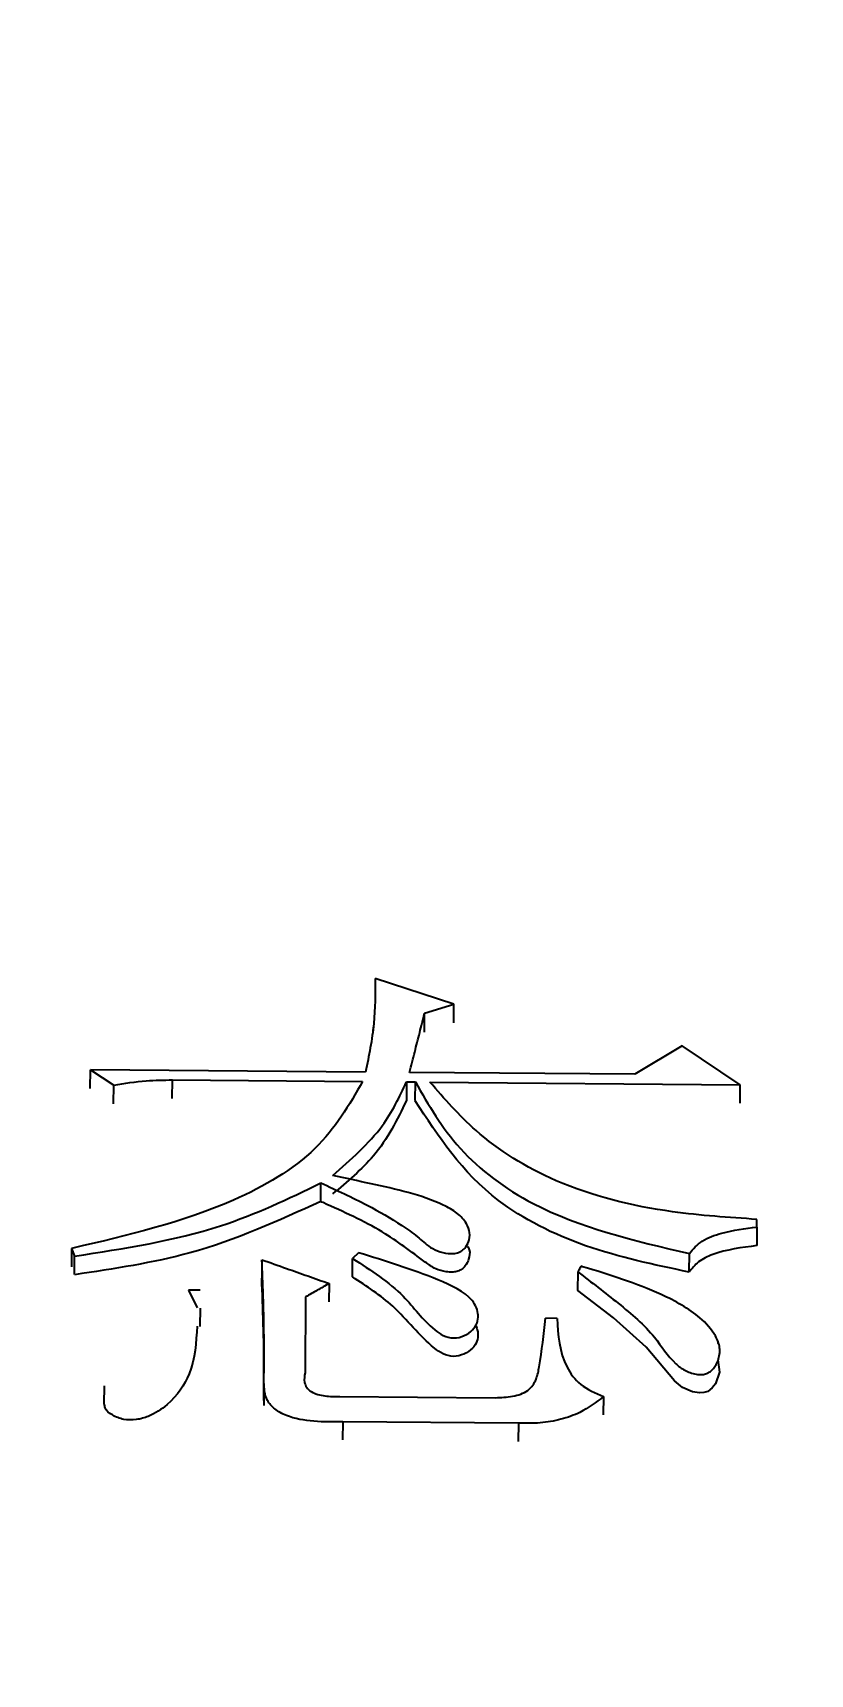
# Model space of a CAD drawing. Header units: millimetres. Extents: x 1726 to 4771, y 590 to 2743.
# Drawn here: x 2465.84 to 2468.71, y 2315.47 to 2321.54 of the extents above; entities that cross this region are included whole.
import ezdxf

# ---------------------------------------------------------------- set-up
doc = ezdxf.new("R2010")
doc.units = ezdxf.units.MM
doc.layers.add('AM_5', color=3, linetype='Continuous', lineweight=25)
doc.styles.add('SLDTEXTSTYLE1', font='txt.shx', dxfattribs={"width": 0.7, "bigfont": 'gbcbig.shx'})
doc.dimstyles.new('SLDDIMSTYLE12$0', dxfattribs={"dimtxt": 12, "dimasz": 10, "dimexe": 0, "dimexo": 0.0625, "dimgap": 0.875, "dimtad": 1, "dimdec": 1, "dimlfac": 1.8, "dimrnd": 1e-09, "dimzin": 12, "dimdsep": 46, "dimtxsty": 'SLDTEXTSTYLE1', "dimcen": 0.09, "dimdle": 8.16, "dimclrd": 3, "dimclre": 3, "dimadec": 0, "dimazin": 3, "dimtfac": 1, "dimtdec": 1, "dimtofl": 0, "dimtmove": 0, "dimatfit": 3, "dimfxl": 0, "dimfrac": 2, "dimtolj": 1, "dimlwd": 5, "dimlwe": 5, "dimarcsym": 0})

# ---------------------------------------------------------------- blocks, each defined once
blk = doc.blocks.new('*D50')
at = {"layer": 'AM_5', "color": 3, "lineweight": 5, "transparency": 16777216}
blk.add_line((2709.5179, 2483.6796), (2315.1182, 2483.6796), dxfattribs=at)
at = {"layer": 'AM_5', "color": 3, "linetype": 'Continuous', "lineweight": 5, "transparency": 16777216}
for p, q in [((2315.1182, 2473.6796), (2315.1182, 2159.8939)), ((2721.1936, 2149.8939), (2315.1182, 2149.8939))]:
    blk.add_line(p, q, dxfattribs=at)
at = {"layer": 'AM_5', "color": 3, "transparency": 16777216}
for points in [[(2313.4515, 2473.6796), (2316.7848, 2473.6796), (2315.1182, 2483.6796)], [(2313.4515, 2159.8939), (2316.7848, 2159.8939), (2315.1182, 2149.8939)]]:
    blk.add_solid(points, dxfattribs=at)
at = {"layer": 'Defpoints', "color": 0, "transparency": 16777216}
for p in [(2709.5804, 2483.6796), (2315.1182, 2149.8939), (2721.2561, 2149.8939)]:
    blk.add_point(p, dxfattribs=at)
at = {"layer": 'AM_5', "color": 0, "transparency": 16777216, "insert": (2300.5289, 2316.7867), "char_height": 12, "attachment_point": 5, "rotation": 90, "style": 'SLDTEXTSTYLE1'}
blk.add_mtext('\\A1;{\\H2.28571x;335}', dxfattribs=at)

msp = doc.modelspace()

# ---------------------------------------------------------------- linework, layer by layer
at = {"color": 7, "linetype": 'Continuous', "lineweight": 25}
for p, q in [((2467.3962, 2317.9478), (2467.1048, 2318.0417)), ((2467.2871, 2317.8443), (2467.2878, 2317.9135)), ((2467.2878, 2317.9135), (2467.3962, 2317.9478)), ((2467.3955, 2317.8786), (2467.3962, 2317.9478)), ((2467.098, 2317.862), (2467.0967, 2317.8478)), ((2468.2389, 2317.7928), (2468.0651, 2317.6883)), ((2468.4543, 2317.6497), (2468.2389, 2317.7928)), ((2466.0525, 2317.6361), (2466.0532, 2317.705)), ((2466.0532, 2317.705), (2466.1393, 2317.6477)), ((2467.07, 2317.6965), (2466.0532, 2317.705)), ((2468.0651, 2317.6883), (2467.2322, 2317.6952)), ((2466.1386, 2317.5789), (2466.1393, 2317.6477)), ((2466.3551, 2317.5983), (2466.3558, 2317.6671)), ((2466.3558, 2317.6671), (2467.0589, 2317.6613)), ((2467.2211, 2317.6599), (2467.2205, 2317.5911)), ((2467.2211, 2317.6599), (2467.2536, 2317.6596)), ((2467.2529, 2317.5908), (2467.2536, 2317.6596)), ((2467.3077, 2317.6592), (2468.4543, 2317.6497)), ((2468.4536, 2317.5809), (2468.4543, 2317.6497)), ((2466.9041, 2317.2178), (2466.9048, 2317.2864)), ((2468.5155, 2317.1232), (2468.5157, 2317.1518)), ((2468.5155, 2317.1232), (2468.5149, 2317.0552)), ((2465.9837, 2317.0443), (2465.983, 2316.9763)), ((2465.9837, 2317.0443), (2465.9943, 2317.0156)), ((2465.9936, 2316.9477), (2465.9943, 2317.0156)), ((2467.0437, 2317.0283), (2467.0219, 2317.007)), ((2468.2654, 2316.9574), (2468.2661, 2317.0253)), ((2466.6865, 2317.0027), (2466.6859, 2316.9348)), ((2467.8539, 2316.889), (2467.8546, 2316.9573)), ((2466.4152, 2316.8903), (2466.4477, 2316.8248)), ((2466.4586, 2316.89), (2466.4152, 2316.8903)), ((2466.9347, 2316.9147), (2466.9341, 2316.8469)), ((2466.459, 2316.756), (2466.4596, 2316.8238)), ((2466.8478, 2316.8652), (2466.8459, 2316.5849)), ((2467.4785, 2316.8265), (2467.4785, 2316.8275)), ((2467.4778, 2316.7594), (2467.4778, 2316.7632)), ((2467.7776, 2316.7858), (2467.7343, 2316.7861)), ((2468.372, 2316.6931), (2468.3721, 2316.7002)), ((2466.1034, 2316.536), (2466.1027, 2316.4687)), ((2466.6941, 2316.5312), (2466.6934, 2316.4635)), ((2466.6935, 2316.4829), (2466.6942, 2316.5502)), ((2466.9751, 2316.4974), (2467.5484, 2316.4926)), ((2467.9487, 2316.4965), (2467.948, 2316.4293)), ((2466.9852, 2316.4034), (2466.9846, 2316.3363)), ((2467.6343, 2316.398), (2466.9852, 2316.4034)), ((2467.6343, 2316.398), (2467.6336, 2316.3309))]:
    msp.add_line(p, q, dxfattribs=at)
at = {"color": 7, "linetype": 'Continuous', "lineweight": 25, "flags": 128}
for points in [[(2467.0212, 2316.9391), (2467.0215, 2316.9637), (2467.0217, 2316.9853), (2467.0219, 2317.007)], [(2468.3714, 2316.632), (2468.3771, 2316.5874), (2468.3624, 2316.5439), (2468.3507, 2316.5286), (2468.3337, 2316.5161), (2468.3192, 2316.5114), (2468.3034, 2316.5104), (2468.2776, 2316.5147), (2468.2408, 2316.5307), (2468.2113, 2316.555), (2468.1062, 2316.6796), (2467.9856, 2316.7873), (2467.8539, 2316.889), (2467.8539, 2316.889)]]:
    msp.add_lwpolyline(points, dxfattribs=at)
at = {"color": 7, "linetype": 'Continuous', "lineweight": 25}
for points, knots in [([(2467.1048, 2318.0417), (2467.1051, 2317.9864), (2467.1056, 2317.9011), (2467.0878, 2317.7861), (2467.0759, 2317.7264), (2467.07, 2317.6965)], [0, 0, 0, 0, 0.478837, 0.739221, 1, 1, 1, 1]), ([(2467.2322, 2317.6952), (2467.2386, 2317.7203), (2467.251, 2317.7692), (2467.2696, 2317.842), (2467.2817, 2317.8897), (2467.2878, 2317.9135)], [0, 0, 0, 0, 0.344184, 0.672092, 1, 1, 1, 1]), ([(2467.0589, 2317.6613), (2467.0086, 2317.5745), (2466.9063, 2317.3978), (2466.5234, 2317.1711), (2466.1899, 2317.0927), (2465.9837, 2317.0443)], [0, 0, 0, 0, 0.269245, 0.548175, 1, 1, 1, 1]), ([(2466.1393, 2317.6477), (2466.1791, 2317.6544), (2466.2503, 2317.6664), (2466.3235, 2317.6669), (2466.3558, 2317.6671)], [0, 0, 0, 0, 0.558835, 1, 1, 1, 1]), ([(2466.9483, 2317.3145), (2467.0154, 2317.3732), (2467.1346, 2317.4772), (2467.1949, 2317.6044), (2467.2211, 2317.6599)], [0, 0, 0, 0, 0.563817, 1, 1, 1, 1]), ([(2467.2536, 2317.6596), (2467.3022, 2317.575), (2467.4008, 2317.4036), (2467.7349, 2317.1509), (2468.063, 2317.0733), (2468.2661, 2317.0253)], [0, 0, 0, 0, 0.270771, 0.548729, 1, 1, 1, 1]), ([(2468.5157, 2317.1518), (2468.4115, 2317.1587), (2468.1554, 2317.1756), (2467.7799, 2317.2688), (2467.4833, 2317.4558), (2467.3609, 2317.5976), (2467.3077, 2317.6592)], [0, 0, 0, 0, 0.214752, 0.527903, 0.794745, 1, 1, 1, 1]), ([(2467.2205, 2317.5908), (2467.1861, 2317.5201), (2467.1241, 2317.3928), (2467.0019, 2317.2911), (2466.9476, 2317.2458)], [0, 0, 0, 0, 0.555147, 1, 1, 1, 1]), ([(2468.2654, 2316.957), (2468.1353, 2316.9843), (2467.8785, 2317.0383), (2467.4825, 2317.2376), (2467.3391, 2317.4581), (2467.2529, 2317.5905)], [0, 0, 0, 0, 0.290646, 0.573901, 1, 1, 1, 1]), ([(2466.9048, 2317.2864), (2466.9627, 2317.2598), (2467.0666, 2317.212), (2467.1841, 2317.1435), (2467.2611, 2317.0905), (2467.2996, 2317.0514), (2467.3438, 2317.0305), (2467.3779, 2317.024), (2467.4049, 2317.026), (2467.4232, 2317.033), (2467.4396, 2317.0473), (2467.4526, 2317.0709), (2467.4571, 2317.1027), (2467.4429, 2317.1404), (2467.4093, 2317.1767), (2467.2974, 2317.2386), (2467.1338, 2317.2734), (2466.9954, 2317.3041), (2466.9483, 2317.3145)], [0, 0, 0, 0, 0.150802, 0.270996, 0.331066, 0.383869, 0.414543, 0.44536, 0.459508, 0.473787, 0.489783, 0.51524, 0.550113, 0.584523, 0.63156, 0.679807, 0.891009, 1, 1, 1, 1]), ([(2465.9943, 2317.0156), (2466.1792, 2317.0441), (2466.5064, 2317.0946), (2466.7841, 2317.2283), (2466.9048, 2317.2864)], [0, 0, 0, 0, 0.5651861, 1, 1, 1, 1]), ([(2466.9041, 2317.2178), (2466.7475, 2317.1464), (2466.4651, 2317.0177), (2466.1389, 2316.969), (2465.9936, 2316.9473)], [0, 0, 0, 0, 0.554508, 1, 1, 1, 1]), ([(2467.4468, 2317.053), (2467.4491, 2317.0485), (2467.4568, 2317.0329), (2467.4528, 2317.0067), (2467.4415, 2316.9823), (2467.4264, 2316.9675), (2467.4109, 2316.9596), (2467.3906, 2316.956), (2467.362, 2316.9579), (2467.3241, 2316.9688), (2467.2496, 2317.0233), (2467.127, 2317.1179), (2466.9845, 2317.1809), (2466.9071, 2317.2164), (2466.9041, 2317.2178)], [0, 0, 0, 0, 0.025727, 0.087349, 0.134938, 0.162152, 0.184614, 0.207087, 0.241748, 0.294693, 0.360982, 0.64541, 0.986456, 1, 1, 1, 1]), ([(2468.2661, 2317.0253), (2468.2803, 2317.0419), (2468.3095, 2317.0758), (2468.401, 2317.1087), (2468.4719, 2317.1177), (2468.5155, 2317.1232)], [0, 0, 0, 0, 0.268422, 0.549119, 1, 1, 1, 1]), ([(2467.0219, 2317.007), (2467.0892, 2316.9636), (2467.2085, 2316.8866), (2467.2857, 2316.7713), (2467.3543, 2316.7212), (2467.3953, 2316.7096), (2467.4361, 2316.7205), (2467.4664, 2316.7412), (2467.4838, 2316.7685), (2467.4869, 2316.7973), (2467.4809, 2316.8258), (2467.4468, 2316.8803), (2467.2895, 2316.9523), (2467.1418, 2316.998), (2467.0437, 2317.0283)], [0, 0, 0, 0, 0.207965, 0.368358, 0.401514, 0.432917, 0.464664, 0.497814, 0.528601, 0.558738, 0.58913, 0.619745, 0.747266, 1, 1, 1, 1]), ([(2468.5149, 2317.0548), (2468.459, 2317.0475), (2468.3818, 2317.0375), (2468.2968, 2316.9974), (2468.2757, 2316.9703), (2468.2654, 2316.957)], [0, 0, 0, 0, 0.570927, 0.789593, 1, 1, 1, 1]), ([(2466.6942, 2316.5502), (2466.6942, 2316.5549), (2466.6943, 2316.5619), (2466.6943, 2316.5712), (2466.6943, 2316.5783), (2466.6944, 2316.5853), (2466.6944, 2316.5923), (2466.6944, 2316.5993), (2466.6945, 2316.6063), (2466.6945, 2316.6133), (2466.6945, 2316.6204), (2466.6946, 2316.6274), (2466.6946, 2316.6344), (2466.6946, 2316.6414), (2466.6946, 2316.6484), (2466.6946, 2316.6554), (2466.6946, 2316.6624), (2466.6946, 2316.6694), (2466.6946, 2316.6765), (2466.6946, 2316.6835), (2466.6946, 2316.6905), (2466.6945, 2316.6975), (2466.6945, 2316.7045), (2466.6945, 2316.7115), (2466.6944, 2316.7185), (2466.6944, 2316.7255), (2466.6943, 2316.7325), (2466.6943, 2316.7395), (2466.6942, 2316.7465), (2466.6941, 2316.7535), (2466.694, 2316.7605), (2466.6939, 2316.7675), (2466.6938, 2316.7745), (2466.6937, 2316.7815), (2466.6936, 2316.7885), (2466.6934, 2316.7955), (2466.6933, 2316.8025), (2466.6931, 2316.8095), (2466.693, 2316.8165), (2466.6928, 2316.8235), (2466.6926, 2316.8304), (2466.6924, 2316.8374), (2466.6922, 2316.8444), (2466.692, 2316.8514), (2466.6918, 2316.8584), (2466.6916, 2316.8654), (2466.6914, 2316.8724), (2466.6912, 2316.8794), (2466.6909, 2316.8863), (2466.6907, 2316.8933), (2466.6904, 2316.9003), (2466.6902, 2316.9073), (2466.6899, 2316.9143), (2466.6897, 2316.9212), (2466.6894, 2316.9282), (2466.6892, 2316.9352), (2466.6889, 2316.9422), (2466.6886, 2316.9492), (2466.6884, 2316.9561), (2466.6881, 2316.9631), (2466.6878, 2316.9701), (2466.6875, 2316.977), (2466.6873, 2316.984), (2466.6869, 2316.9926), (2466.6867, 2316.9988), (2466.6865, 2317.0027)], [0, 0, 0, 0, 0.030924, 0.046386, 0.061848, 0.07731, 0.092772, 0.108234, 0.123697, 0.139159, 0.154621, 0.170083, 0.185545, 0.201007, 0.216469, 0.231931, 0.247393, 0.262855, 0.278317, 0.293779, 0.309241, 0.324703, 0.340165, 0.355628, 0.37109, 0.386552, 0.402014, 0.417476, 0.432938, 0.4484, 0.463862, 0.479324, 0.494786, 0.510248, 0.52571, 0.541172, 0.556634, 0.572097, 0.587559, 0.603021, 0.618483, 0.633945, 0.649407, 0.664869, 0.680331, 0.695793, 0.711255, 0.726717, 0.742179, 0.757641, 0.773103, 0.788566, 0.804028, 0.81949, 0.834952, 0.850414, 0.865876, 0.881338, 0.8968, 0.912262, 0.927724, 0.943186, 0.958648, 0.97411, 1, 1, 1, 1]), ([(2466.6865, 2317.0027), (2466.7169, 2316.9919), (2466.7734, 2316.9719), (2466.8562, 2316.9425), (2466.9085, 2316.924), (2466.9347, 2316.9147)], [0, 0, 0, 0, 0.367076, 0.683538, 1, 1, 1, 1]), ([(2467.8655, 2316.9786), (2467.8646, 2316.9768), (2467.8623, 2316.9723), (2467.8586, 2316.9652), (2467.8559, 2316.9599), (2467.8545, 2316.9572)], [0, 0, 0, 0, 0.255027, 0.627514, 1, 1, 1, 1]), ([(2467.8546, 2316.9572), (2467.9044, 2316.919), (2468.0042, 2316.8424), (2468.1347, 2316.733), (2468.1903, 2316.6373), (2468.2473, 2316.5925), (2468.2816, 2316.58), (2468.3087, 2316.5774), (2468.3259, 2316.5797), (2468.3421, 2316.5872), (2468.3599, 2316.6038), (2468.3757, 2316.6345), (2468.3819, 2316.6768), (2468.36, 2316.7326), (2468.2941, 2316.8065), (2468.1266, 2316.8977), (2467.969, 2316.9475), (2467.8675, 2316.978), (2467.8655, 2316.9786)], [0, 0, 0, 0, 0.1399997, 0.2802662, 0.3801711, 0.409931, 0.4398113, 0.4520361, 0.4624726, 0.4729312, 0.4886257, 0.51752, 0.5586245, 0.5986705, 0.6684281, 0.7874886, 0.99583, 1, 1, 1, 1]), ([(2466.6935, 2316.4825), (2466.6937, 2316.5199), (2466.6943, 2316.6142), (2466.6927, 2316.7649), (2466.6881, 2316.8779), (2466.6859, 2316.9344)], [0, 0, 0, 0, 0.247717, 0.623801, 1, 1, 1, 1]), ([(2466.9347, 2316.9147), (2466.9202, 2316.9064), (2466.8913, 2316.89), (2466.8623, 2316.8735), (2466.8478, 2316.8652)], [0, 0, 0, 0, 0.500001, 1, 1, 1, 1]), ([(2467.4787, 2316.7566), (2467.4813, 2316.7475), (2467.4867, 2316.7292), (2467.483, 2316.7005), (2467.4658, 2316.6733), (2467.4354, 2316.6526), (2467.3946, 2316.6417), (2467.3536, 2316.6532), (2467.2721, 2316.7134), (2467.1922, 2316.8276), (2467.0739, 2316.9045), (2467.0212, 2316.9388)], [0, 0, 0, 0, 0.050416, 0.101618, 0.153938, 0.210298, 0.264301, 0.317718, 0.374093, 0.721585, 1, 1, 1, 1]), ([(2467.5484, 2316.4926), (2467.5701, 2316.4932), (2467.613, 2316.4944), (2467.6744, 2316.5161), (2467.7029, 2316.5607), (2467.7196, 2316.651), (2467.7278, 2316.7263), (2467.7343, 2316.7861)], [0, 0, 0, 0, 0.13003, 0.256202, 0.384291, 0.511395, 1, 1, 1, 1]), ([(2467.7776, 2316.7858), (2467.7811, 2316.7242), (2467.7861, 2316.6381), (2467.8593, 2316.5362), (2467.9185, 2316.5099), (2467.9487, 2316.4965)], [0, 0, 0, 0, 0.550462, 0.77054, 1, 1, 1, 1]), ([(2466.4471, 2316.7567), (2466.4438, 2316.6971), (2466.4383, 2316.5942), (2466.3602, 2316.4793), (2466.2814, 2316.4264), (2466.2234, 2316.4097), (2466.1745, 2316.4097), (2466.1334, 2316.4266), (2466.1064, 2316.4486), (2466.1055, 2316.4645), (2466.1052, 2316.4691)], [0, 0, 0, 0, 0.33943, 0.585359, 0.713622, 0.779339, 0.84449, 0.910935, 0.974021, 1, 1, 1, 1]), ([(2466.8459, 2316.5849), (2466.8439, 2316.573), (2466.8409, 2316.5546), (2466.8506, 2316.5299), (2466.8741, 2316.5087), (2466.9198, 2316.4965), (2466.9565, 2316.4971), (2466.9751, 2316.4974)], [0, 0, 0, 0, 0.227751, 0.352705, 0.480942, 0.73722, 1, 1, 1, 1]), ([(2466.9852, 2316.4034), (2466.9497, 2316.403), (2466.8791, 2316.4021), (2466.7903, 2316.4175), (2466.733, 2316.4488), (2466.6962, 2316.4909), (2466.695, 2316.527), (2466.6942, 2316.5502)], [0, 0, 0, 0, 0.261044, 0.518862, 0.648585, 0.774158, 1, 1, 1, 1]), ([(2467.9487, 2316.4965), (2467.9214, 2316.4755), (2467.8759, 2316.4404), (2467.7922, 2316.4109), (2467.7144, 2316.3972), (2467.661, 2316.3978), (2467.6343, 2316.398)], [0, 0, 0, 0, 0.330967, 0.551079, 0.77486, 1, 1, 1, 1])]:
    msp.add_open_spline(points, degree=3, knots=knots, dxfattribs=at)

# ---------------------------------------------------------------- dimensions: what is measured, and where the dimension line sits
at = {"layer": 'AM_5'}
dim = msp.add_linear_dim(base=(2315.1182, 2149.8939), p1=(2709.5804, 2483.6796), p2=(2721.2561, 2149.8939), angle=90, text='{\\H2.28571x;335}', dimstyle='SLDDIMSTYLE12$0', override={"dimlfac": 1}, dxfattribs=at)
dim.commit()
dim.dimension.update_dxf_attribs({"geometry": '*D50', "text_midpoint": (2300.5289, 2316.7867)})

doc.saveas('drawing.dxf')
